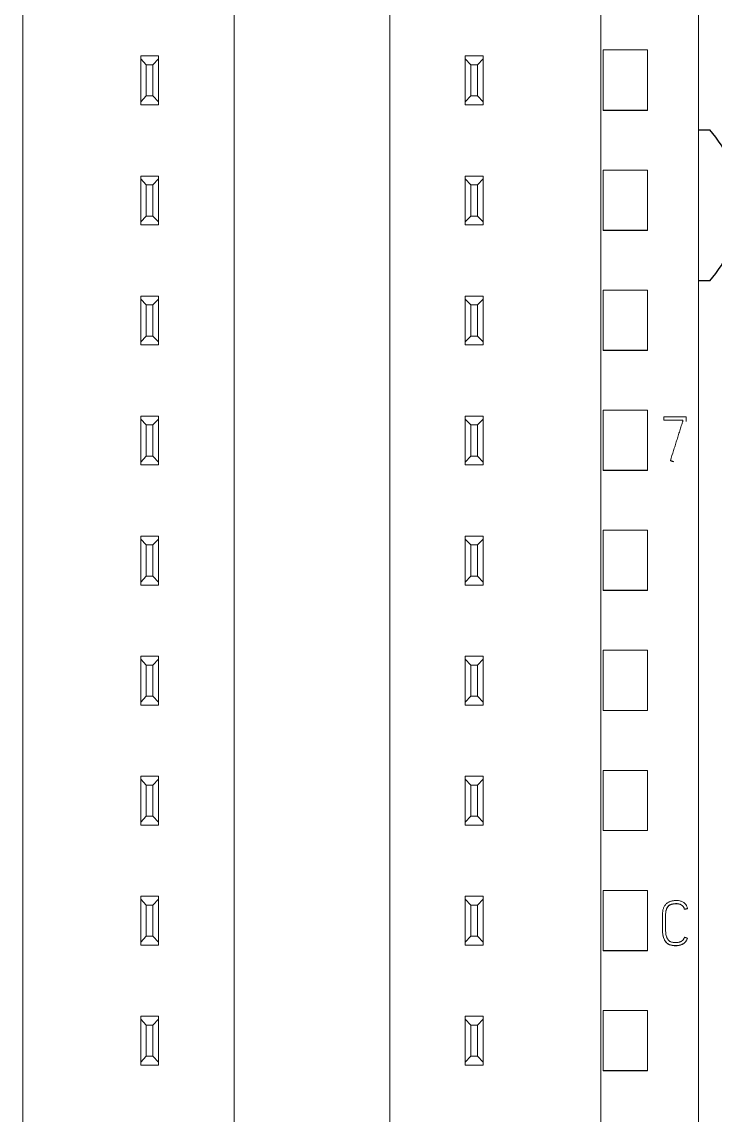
# Model space of a CAD drawing. Header units: millimetres. Extents: x 41350 to 54029, y 25852 to 34717.
# Drawn here: x 47125.57 to 47156.76, y 33455.45 to 33504.63 of the extents above; entities that cross this region are included whole.
import ezdxf

# ---------------------------------------------------------------- set-up
doc = ezdxf.new("R2010")
doc.units = ezdxf.units.MM
doc.set_wipeout_variables(frame=1)
doc.layers.add('! NO PLOT !', color=7, linetype='Continuous', true_color=0xff75dd, plot=False)
doc.layers.add('004-PI-DIN Šina', color=3, linetype='Continuous')
doc.layers.add('SI-ORMAR-Oprema', color=30, linetype='Continuous', lineweight=5)

# ---------------------------------------------------------------- blocks, each defined once
blk = doc.blocks.new('*U554')
at = {"layer": '004-PI-DIN Šina'}
for p, q in [((33.222, 3.1), (40.825, 3.1)), ((31.932, 0), (-146.3, 0)), ((31.923, -0.3), (-146.298, -0.3)), ((31.932, -0.6), (-146.3, -0.6)), ((40.825, -3.7), (33.222, -3.7))]:
    blk.add_line(p, q, dxfattribs=at)
for start, end in [(138.1897, 176.6277), (3.3723, 41.8103), (183.3723, 221.8103), (318.1897, 356.6277)]:
    blk.add_arc((37.023, -0.3), 5.1, start, end, dxfattribs=at)
for major_axis, start_param, end_param in [((-5.099, 0.12), 6.247901, 6.306758), ((5.098, 0.125), 3.117, 3.175857)]:
    blk.add_ellipse((37.023, -0.3), major_axis=major_axis, ratio=1, start_param=start_param, end_param=end_param, dxfattribs=at)
blk = doc.blocks.new('6ES7531-7KF00-0AB0')
blk.add_wipeout([(-17.038, 69.029), (17.762, 69.029), (17.762, -77.96), (-17.038, -77.971)]).dxf.layer = 'SI-ORMAR-Oprema'
at = {"layer": 'SI-ORMAR-Oprema', "linetype": 'Continuous'}
for p, q in [((17.762, 56.709), (17.762, -56.709)), ((-12.638, 54.429), (-12.638, -54.387)), ((13.362, -54.387), (13.362, 54.429)), ((-3.138, -51.671), (-3.138, 49.229)), ((3.862, 49.229), (3.862, -51.671)), ((13.462, 1.797), (13.462, 4.499)), ((13.462, 4.499), (15.462, 4.499)), ((15.462, 1.797), (15.462, 4.499)), ((-7.338, 4.229), (-6.538, 4.229)), ((-7.338, 4.095), (-7.338, 4.229)), ((-7.088, 3.829), (-7.338, 4.095)), ((-7.338, 2.162), (-7.338, 4.095)), ((-6.538, 4.095), (-6.788, 3.829)), ((-6.538, 4.229), (-6.538, 4.095)), ((-6.538, 4.095), (-6.538, 2.162)), ((7.262, 4.229), (8.062, 4.229)), ((7.262, 4.095), (7.262, 4.229)), ((7.262, 2.162), (7.262, 4.095)), ((7.512, 3.829), (7.262, 4.095)), ((8.062, 4.095), (7.812, 3.829)), ((8.062, 4.229), (8.062, 4.095)), ((8.062, 4.095), (8.062, 2.162)), ((-6.788, 3.829), (-7.088, 3.829)), ((-7.088, 3.829), (-7.088, 2.429)), ((-6.788, 2.429), (-6.788, 3.829)), ((7.812, 3.829), (7.512, 3.829)), ((7.512, 3.829), (7.512, 2.429)), ((7.812, 2.429), (7.812, 3.829)), ((-7.338, 2.162), (-7.088, 2.429)), ((-7.338, 2.029), (-7.338, 2.162)), ((-6.538, 2.029), (-7.338, 2.029)), ((-7.088, 2.429), (-6.788, 2.429)), ((-6.788, 2.429), (-6.538, 2.162)), ((-6.538, 2.162), (-6.538, 2.029)), ((7.262, 2.162), (7.512, 2.429)), ((7.262, 2.029), (7.262, 2.162)), ((8.062, 2.029), (7.262, 2.029)), ((7.512, 2.429), (7.812, 2.429)), ((7.812, 2.429), (8.062, 2.162)), ((8.062, 2.162), (8.062, 2.029)), ((13.462, 1.778), (13.462, 1.797)), ((13.462, 1.797), (15.462, 1.797)), ((13.462, 1.778), (15.462, 1.778)), ((15.462, 1.778), (15.462, 1.797)), ((13.462, -3.604), (13.462, -0.902)), ((13.462, -0.902), (15.462, -0.902)), ((15.462, -3.604), (15.462, -0.902)), ((-7.338, -1.171), (-6.538, -1.171)), ((-7.338, -1.305), (-7.338, -1.171)), ((-7.088, -1.571), (-7.338, -1.305)), ((-7.338, -3.238), (-7.338, -1.305)), ((-6.538, -1.305), (-6.788, -1.571)), ((-6.538, -1.171), (-6.538, -1.305)), ((-6.538, -1.305), (-6.538, -3.238)), ((7.262, -1.171), (8.062, -1.171)), ((7.262, -1.305), (7.262, -1.171)), ((7.512, -1.571), (7.262, -1.305)), ((7.262, -3.238), (7.262, -1.305)), ((8.062, -1.305), (7.812, -1.571)), ((8.062, -1.171), (8.062, -1.305)), ((8.062, -1.305), (8.062, -3.238)), ((-6.788, -1.571), (-7.088, -1.571)), ((-7.088, -1.571), (-7.088, -2.971)), ((-6.788, -2.971), (-6.788, -1.571)), ((7.812, -1.571), (7.512, -1.571)), ((7.512, -1.571), (7.512, -2.971)), ((7.812, -2.971), (7.812, -1.571)), ((-7.338, -3.238), (-7.088, -2.971)), ((-7.338, -3.371), (-7.338, -3.238)), ((-6.538, -3.371), (-7.338, -3.371)), ((-7.088, -2.971), (-6.788, -2.971)), ((-6.788, -2.971), (-6.538, -3.238)), ((-6.538, -3.238), (-6.538, -3.371)), ((7.262, -3.238), (7.512, -2.971)), ((7.262, -3.371), (7.262, -3.238)), ((8.062, -3.371), (7.262, -3.371)), ((7.512, -2.971), (7.812, -2.971)), ((7.812, -2.971), (8.062, -3.238)), ((8.062, -3.238), (8.062, -3.371)), ((13.462, -3.622), (13.462, -3.604)), ((13.462, -3.604), (15.462, -3.604)), ((13.462, -3.622), (15.462, -3.622)), ((15.462, -3.622), (15.462, -3.604)), ((13.462, -9.006), (13.462, -6.304)), ((13.462, -6.304), (15.462, -6.304)), ((15.462, -9.006), (15.462, -6.304)), ((-7.338, -6.571), (-6.538, -6.571)), ((-7.338, -6.705), (-7.338, -6.571)), ((-7.338, -8.638), (-7.338, -6.705)), ((-7.088, -6.971), (-7.338, -6.705)), ((-6.538, -6.705), (-6.788, -6.971)), ((-6.538, -6.571), (-6.538, -6.705)), ((-6.538, -6.705), (-6.538, -8.638)), ((7.262, -6.571), (8.062, -6.571)), ((7.262, -6.705), (7.262, -6.571)), ((7.262, -8.638), (7.262, -6.705)), ((7.512, -6.971), (7.262, -6.705)), ((8.062, -6.705), (7.812, -6.971)), ((8.062, -6.571), (8.062, -6.705)), ((8.062, -6.705), (8.062, -8.638)), ((-7.088, -6.971), (-7.088, -8.371)), ((-6.788, -6.971), (-7.088, -6.971)), ((-6.788, -8.371), (-6.788, -6.971)), ((7.512, -6.971), (7.512, -8.371)), ((7.812, -6.971), (7.512, -6.971)), ((7.812, -8.371), (7.812, -6.971)), ((-7.338, -8.638), (-7.088, -8.371)), ((-7.338, -8.771), (-7.338, -8.638)), ((-6.538, -8.771), (-7.338, -8.771)), ((-7.088, -8.371), (-6.788, -8.371)), ((-6.788, -8.371), (-6.538, -8.638)), ((-6.538, -8.638), (-6.538, -8.771)), ((7.262, -8.638), (7.512, -8.371)), ((7.262, -8.771), (7.262, -8.638)), ((8.062, -8.771), (7.262, -8.771)), ((7.512, -8.371), (7.812, -8.371)), ((7.812, -8.371), (8.062, -8.638)), ((8.062, -8.638), (8.062, -8.771)), ((13.462, -9.022), (13.462, -9.006)), ((13.462, -9.006), (15.462, -9.006)), ((13.462, -9.022), (15.462, -9.022)), ((15.462, -9.022), (15.462, -9.006)), ((13.462, -14.407), (13.462, -11.706)), ((13.462, -11.706), (15.462, -11.706)), ((15.462, -14.407), (15.462, -11.706)), ((-7.338, -11.971), (-6.538, -11.971)), ((-7.338, -12.105), (-7.338, -11.971)), ((-7.338, -14.038), (-7.338, -12.105)), ((-7.088, -12.371), (-7.338, -12.105)), ((-6.538, -12.105), (-6.788, -12.371)), ((-6.538, -11.971), (-6.538, -12.105)), ((-6.538, -12.105), (-6.538, -14.038)), ((7.262, -11.971), (8.062, -11.971)), ((7.262, -12.105), (7.262, -11.971)), ((7.512, -12.371), (7.262, -12.105)), ((7.262, -14.038), (7.262, -12.105)), ((8.062, -12.105), (7.812, -12.371)), ((8.062, -11.971), (8.062, -12.105)), ((8.062, -12.105), (8.062, -14.038)), ((16.197, -12.15), (16.197, -12.008)), ((16.197, -12.008), (17.196, -12.008)), ((16.197, -12.15), (16.197, -12.156)), ((17.057, -12.15), (16.197, -12.15)), ((16.197, -12.156), (17.057, -12.156)), ((17.057, -12.188), (17.057, -12.15)), ((17.196, -12.008), (17.196, -12.211)), ((17.196, -12.211), (17.196, -12.217)), ((-7.088, -12.371), (-7.088, -13.771)), ((-6.788, -12.371), (-7.088, -12.371)), ((-6.788, -13.771), (-6.788, -12.371)), ((7.812, -12.371), (7.512, -12.371)), ((7.512, -12.371), (7.512, -13.771)), ((7.812, -13.771), (7.812, -12.371)), ((-7.338, -14.038), (-7.088, -13.771)), ((-7.088, -13.771), (-6.788, -13.771)), ((-6.788, -13.771), (-6.538, -14.038)), ((7.262, -14.038), (7.512, -13.771)), ((7.512, -13.771), (7.812, -13.771)), ((7.812, -13.771), (8.062, -14.038)), ((-7.338, -14.171), (-7.338, -14.038)), ((-6.538, -14.171), (-7.338, -14.171)), ((-6.538, -14.038), (-6.538, -14.171)), ((7.262, -14.171), (7.262, -14.038)), ((8.062, -14.171), (7.262, -14.171)), ((8.062, -14.038), (8.062, -14.171)), ((16.494, -13.973), (16.494, -13.979)), ((16.627, -14.017), (16.627, -14.023)), ((13.462, -14.422), (13.462, -14.407)), ((13.462, -14.407), (15.462, -14.407)), ((13.462, -14.422), (15.462, -14.422)), ((15.462, -14.422), (15.462, -14.407)), ((13.462, -19.809), (13.462, -17.107)), ((13.462, -17.107), (15.462, -17.107)), ((15.462, -19.809), (15.462, -17.107)), ((-7.338, -17.371), (-6.538, -17.371)), ((-7.338, -17.505), (-7.338, -17.371)), ((-7.338, -19.438), (-7.338, -17.505)), ((-7.088, -17.771), (-7.338, -17.505)), ((-6.538, -17.505), (-6.788, -17.771)), ((-6.538, -17.371), (-6.538, -17.505)), ((-6.538, -17.505), (-6.538, -19.438)), ((7.262, -17.371), (8.062, -17.371)), ((7.262, -17.505), (7.262, -17.371)), ((7.512, -17.771), (7.262, -17.505)), ((7.262, -19.438), (7.262, -17.505)), ((8.062, -17.505), (7.812, -17.771)), ((8.062, -17.371), (8.062, -17.505)), ((8.062, -17.505), (8.062, -19.438)), ((-7.088, -17.771), (-7.088, -19.171)), ((-6.788, -17.771), (-7.088, -17.771)), ((-6.788, -19.171), (-6.788, -17.771)), ((7.812, -17.771), (7.512, -17.771)), ((7.512, -17.771), (7.512, -19.171)), ((7.812, -19.171), (7.812, -17.771)), ((-7.338, -19.438), (-7.088, -19.171)), ((-7.088, -19.171), (-6.788, -19.171)), ((-6.788, -19.171), (-6.538, -19.438)), ((7.262, -19.438), (7.512, -19.171)), ((7.512, -19.171), (7.812, -19.171)), ((7.812, -19.171), (8.062, -19.438)), ((-7.338, -19.571), (-7.338, -19.438)), ((-6.538, -19.571), (-7.338, -19.571)), ((-6.538, -19.438), (-6.538, -19.571)), ((7.262, -19.571), (7.262, -19.438)), ((8.062, -19.571), (7.262, -19.571)), ((8.062, -19.438), (8.062, -19.571)), ((13.462, -19.822), (13.462, -19.809)), ((13.462, -19.809), (15.462, -19.809)), ((13.462, -19.822), (15.462, -19.822)), ((15.462, -19.822), (15.462, -19.809)), ((13.462, -25.21), (13.462, -22.509)), ((13.462, -22.509), (15.462, -22.509)), ((15.462, -25.21), (15.462, -22.509)), ((-7.338, -22.771), (-6.538, -22.771)), ((-7.338, -22.905), (-7.338, -22.771)), ((-7.338, -24.838), (-7.338, -22.905)), ((-7.088, -23.171), (-7.338, -22.905)), ((-6.538, -22.905), (-6.788, -23.171)), ((-6.538, -22.771), (-6.538, -22.905)), ((-6.538, -22.905), (-6.538, -24.838)), ((7.262, -22.771), (8.062, -22.771)), ((7.262, -22.905), (7.262, -22.771)), ((7.262, -24.838), (7.262, -22.905)), ((7.512, -23.171), (7.262, -22.905)), ((8.062, -22.905), (7.812, -23.171)), ((8.062, -22.771), (8.062, -22.905)), ((8.062, -22.905), (8.062, -24.838)), ((-7.088, -23.171), (-7.088, -24.571)), ((-6.788, -23.171), (-7.088, -23.171)), ((-6.788, -24.571), (-6.788, -23.171)), ((7.512, -23.171), (7.512, -24.571)), ((7.812, -23.171), (7.512, -23.171)), ((7.812, -24.571), (7.812, -23.171)), ((-7.338, -24.838), (-7.088, -24.571)), ((-7.088, -24.571), (-6.788, -24.571)), ((-6.788, -24.571), (-6.538, -24.838)), ((7.262, -24.838), (7.512, -24.571)), ((7.512, -24.571), (7.812, -24.571)), ((7.812, -24.571), (8.062, -24.838)), ((-7.338, -24.971), (-7.338, -24.838)), ((-6.538, -24.971), (-7.338, -24.971)), ((-6.538, -24.838), (-6.538, -24.971)), ((7.262, -24.971), (7.262, -24.838)), ((8.062, -24.971), (7.262, -24.971)), ((8.062, -24.838), (8.062, -24.971)), ((13.462, -25.222), (13.462, -25.21)), ((13.462, -25.21), (15.462, -25.21)), ((13.462, -25.222), (15.462, -25.222)), ((15.462, -25.222), (15.462, -25.21)), ((13.462, -30.612), (13.462, -27.911)), ((13.462, -27.911), (15.462, -27.911)), ((15.462, -30.612), (15.462, -27.911)), ((-7.338, -28.171), (-6.538, -28.171)), ((-7.338, -28.305), (-7.338, -28.171)), ((-7.338, -30.238), (-7.338, -28.305)), ((-7.088, -28.571), (-7.338, -28.305)), ((-6.538, -28.305), (-6.788, -28.571)), ((-6.538, -28.171), (-6.538, -28.305)), ((-6.538, -28.305), (-6.538, -30.238)), ((7.262, -28.171), (8.062, -28.171)), ((7.262, -28.305), (7.262, -28.171)), ((7.512, -28.571), (7.262, -28.305)), ((7.262, -30.238), (7.262, -28.305)), ((8.062, -28.305), (7.812, -28.571)), ((8.062, -28.171), (8.062, -28.305)), ((8.062, -28.305), (8.062, -30.238)), ((-7.088, -28.571), (-7.088, -29.971)), ((-6.788, -28.571), (-7.088, -28.571)), ((-6.788, -29.971), (-6.788, -28.571)), ((7.812, -28.571), (7.512, -28.571)), ((7.512, -28.571), (7.512, -29.971)), ((7.812, -29.971), (7.812, -28.571)), ((-7.338, -30.238), (-7.088, -29.971)), ((-7.088, -29.971), (-6.788, -29.971)), ((-6.788, -29.971), (-6.538, -30.238)), ((7.262, -30.238), (7.512, -29.971)), ((7.512, -29.971), (7.812, -29.971)), ((7.812, -29.971), (8.062, -30.238)), ((-7.338, -30.371), (-7.338, -30.238)), ((-6.538, -30.371), (-7.338, -30.371)), ((-6.538, -30.238), (-6.538, -30.371)), ((7.262, -30.371), (7.262, -30.238)), ((8.062, -30.371), (7.262, -30.371)), ((8.062, -30.238), (8.062, -30.371)), ((13.462, -30.612), (15.462, -30.612)), ((13.462, -30.622), (13.462, -30.612)), ((13.462, -30.622), (15.462, -30.622)), ((15.462, -30.622), (15.462, -30.612)), ((13.462, -36.014), (13.462, -33.312)), ((13.462, -33.312), (15.462, -33.312)), ((15.462, -36.014), (15.462, -33.312)), ((-7.338, -33.571), (-6.538, -33.571)), ((-7.338, -33.705), (-7.338, -33.571)), ((-7.088, -33.971), (-7.338, -33.705)), ((-7.338, -35.638), (-7.338, -33.705)), ((-6.538, -33.705), (-6.788, -33.971)), ((-6.538, -33.571), (-6.538, -33.705)), ((-6.538, -33.705), (-6.538, -35.638)), ((7.262, -33.571), (8.062, -33.571)), ((7.262, -33.705), (7.262, -33.571)), ((7.512, -33.971), (7.262, -33.705)), ((7.262, -35.638), (7.262, -33.705)), ((8.062, -33.705), (7.812, -33.971)), ((8.062, -33.571), (8.062, -33.705)), ((8.062, -33.705), (8.062, -35.638)), ((-6.788, -33.971), (-7.088, -33.971)), ((-7.088, -33.971), (-7.088, -35.371)), ((-6.788, -35.371), (-6.788, -33.971)), ((7.812, -33.971), (7.512, -33.971)), ((7.512, -33.971), (7.512, -35.371)), ((7.812, -35.371), (7.812, -33.971)), ((17.125, -34.158), (17.125, -34.164)), ((17.261, -34.125), (17.261, -34.131)), ((16.132, -34.542), (16.132, -34.548)), ((16.132, -34.75), (16.132, -34.744)), ((-7.338, -35.638), (-7.088, -35.371)), ((-7.088, -35.371), (-6.788, -35.371)), ((-6.788, -35.371), (-6.538, -35.638)), ((7.262, -35.638), (7.512, -35.371)), ((7.512, -35.371), (7.812, -35.371)), ((7.812, -35.371), (8.062, -35.638)), ((16.132, -34.953), (16.132, -34.959)), ((-7.338, -35.771), (-7.338, -35.638)), ((-6.538, -35.771), (-7.338, -35.771)), ((-6.538, -35.638), (-6.538, -35.771)), ((7.262, -35.771), (7.262, -35.638)), ((8.062, -35.771), (7.262, -35.771)), ((8.062, -35.638), (8.062, -35.771)), ((17.258, -35.462), (17.258, -35.468)), ((13.462, -36.022), (13.462, -36.014)), ((13.462, -36.014), (15.462, -36.014)), ((13.462, -36.022), (15.462, -36.022)), ((15.462, -36.022), (15.462, -36.014)), ((13.462, -41.415), (13.462, -38.714)), ((13.462, -38.714), (15.462, -38.714)), ((15.462, -41.415), (15.462, -38.714)), ((-7.338, -38.971), (-6.538, -38.971)), ((-7.338, -39.105), (-7.338, -38.971)), ((-7.338, -41.038), (-7.338, -39.105)), ((-7.088, -39.371), (-7.338, -39.105)), ((-6.538, -39.105), (-6.788, -39.371)), ((-6.538, -38.971), (-6.538, -39.105)), ((-6.538, -39.105), (-6.538, -41.038)), ((7.262, -38.971), (8.062, -38.971)), ((7.262, -39.105), (7.262, -38.971)), ((7.512, -39.371), (7.262, -39.105)), ((7.262, -41.038), (7.262, -39.105)), ((8.062, -39.105), (7.812, -39.371)), ((8.062, -38.971), (8.062, -39.105)), ((8.062, -39.105), (8.062, -41.038)), ((-7.088, -39.371), (-7.088, -40.771)), ((-6.788, -39.371), (-7.088, -39.371)), ((-6.788, -40.771), (-6.788, -39.371)), ((7.812, -39.371), (7.512, -39.371)), ((7.512, -39.371), (7.512, -40.771)), ((7.812, -40.771), (7.812, -39.371)), ((-7.338, -41.038), (-7.088, -40.771)), ((-7.088, -40.771), (-6.788, -40.771)), ((-6.788, -40.771), (-6.538, -41.038)), ((7.262, -41.038), (7.512, -40.771)), ((7.512, -40.771), (7.812, -40.771)), ((7.812, -40.771), (8.062, -41.038)), ((-7.338, -41.171), (-7.338, -41.038)), ((-6.538, -41.171), (-7.338, -41.171)), ((-6.538, -41.038), (-6.538, -41.171)), ((7.262, -41.171), (7.262, -41.038)), ((8.062, -41.171), (7.262, -41.171)), ((8.062, -41.038), (8.062, -41.171)), ((13.462, -41.422), (13.462, -41.415)), ((13.462, -41.415), (15.462, -41.415)), ((13.462, -41.422), (15.462, -41.422)), ((15.462, -41.422), (15.462, -41.415))]:
    blk.add_line(p, q, dxfattribs=at)
for points, knots in [([(16.494, -13.973), (16.541, -13.824), (16.588, -13.675), (16.658, -13.452), (16.681, -13.378), (16.727, -13.229), (16.751, -13.154), (16.786, -13.043), (16.798, -13.006), (16.821, -12.931), (16.833, -12.894), (16.868, -12.783), (16.891, -12.708), (16.938, -12.56), (16.961, -12.485), (16.997, -12.374), (17.008, -12.337), (17.026, -12.281), (17.032, -12.262), (17.041, -12.235), (17.044, -12.225), (17.05, -12.207), (17.054, -12.198), (17.057, -12.188)], [0, 0, 0, 0, 0.25, 0.25, 0.375, 0.375, 0.5, 0.5, 0.5625, 0.5625, 0.625, 0.625, 0.75, 0.75, 0.875, 0.875, 0.9375, 0.9375, 0.96875, 0.96875, 0.984375, 0.984375, 1, 1, 1, 1]), ([(17.261, -34.125), (17.252, -34.083), (17.239, -34.042), (17.216, -33.994), (17.211, -33.985), (17.199, -33.966), (17.193, -33.957), (17.174, -33.931), (17.16, -33.915), (17.137, -33.893), (17.128, -33.886), (17.112, -33.873), (17.103, -33.866), (17.076, -33.848), (17.058, -33.837), (17.019, -33.818), (17, -33.809), (16.959, -33.794), (16.939, -33.788), (16.876, -33.772), (16.834, -33.766), (16.769, -33.764), (16.748, -33.764), (16.705, -33.765), (16.662, -33.769), (16.62, -33.775), (16.578, -33.783), (16.558, -33.787), (16.526, -33.795), (16.516, -33.797), (16.495, -33.804), (16.485, -33.807), (16.455, -33.818), (16.435, -33.826), (16.397, -33.846), (16.379, -33.857), (16.353, -33.876), (16.344, -33.883), (16.328, -33.897), (16.32, -33.904), (16.297, -33.927), (16.283, -33.942), (16.263, -33.968), (16.256, -33.976), (16.244, -33.994), (16.238, -34.003), (16.221, -34.03), (16.211, -34.049), (16.193, -34.088), (16.185, -34.108), (16.171, -34.149), (16.165, -34.17), (16.155, -34.211), (16.151, -34.232), (16.142, -34.296), (16.138, -34.338), (16.133, -34.423), (16.132, -34.465), (16.131, -34.551), (16.132, -34.593), (16.132, -34.679), (16.132, -34.764), (16.132, -34.849), (16.132, -34.935), (16.132, -34.977), (16.133, -35.105), (16.137, -35.191), (16.152, -35.297), (16.156, -35.318), (16.164, -35.36), (16.174, -35.402), (16.187, -35.443), (16.202, -35.483), (16.211, -35.503), (16.23, -35.542), (16.24, -35.56), (16.263, -35.597), (16.275, -35.614), (16.303, -35.647), (16.318, -35.663), (16.35, -35.692), (16.367, -35.704), (16.404, -35.727), (16.423, -35.736), (16.463, -35.753), (16.483, -35.76), (16.525, -35.771), (16.546, -35.776), (16.588, -35.784), (16.609, -35.787), (16.673, -35.794), (16.716, -35.796), (16.78, -35.794), (16.801, -35.792), (16.843, -35.787), (16.865, -35.784), (16.928, -35.771), (16.97, -35.759), (17.019, -35.738), (17.029, -35.733), (17.048, -35.723), (17.057, -35.718), (17.085, -35.701), (17.102, -35.688), (17.135, -35.661), (17.15, -35.646), (17.172, -35.622), (17.179, -35.614), (17.192, -35.597), (17.211, -35.57), (17.226, -35.542), (17.244, -35.503), (17.252, -35.483), (17.258, -35.462)], [0, 0, 0, 0, 0.03125, 0.03125, 0.039063, 0.039063, 0.046875, 0.046875, 0.0625, 0.0625, 0.070313, 0.070313, 0.078125, 0.078125, 0.09375, 0.09375, 0.109375, 0.109375, 0.125, 0.125, 0.15625, 0.15625, 0.171875, 0.171875, 0.1875, 0.203125, 0.203125, 0.21875, 0.21875, 0.226562, 0.226562, 0.234375, 0.234375, 0.25, 0.25, 0.265625, 0.265625, 0.273437, 0.273437, 0.28125, 0.28125, 0.296875, 0.296875, 0.304687, 0.304687, 0.3125, 0.3125, 0.328125, 0.328125, 0.34375, 0.34375, 0.359375, 0.359375, 0.375, 0.375, 0.40625, 0.40625, 0.4375, 0.4375, 0.46875, 0.46875, 0.5, 0.53125, 0.53125, 0.5625, 0.5625, 0.625, 0.625, 0.640625, 0.640625, 0.65625, 0.671875, 0.671875, 0.6875, 0.6875, 0.703125, 0.703125, 0.71875, 0.71875, 0.734375, 0.734375, 0.75, 0.75, 0.765625, 0.765625, 0.78125, 0.78125, 0.796875, 0.796875, 0.8125, 0.8125, 0.84375, 0.84375, 0.859375, 0.859375, 0.875, 0.875, 0.90625, 0.90625, 0.914062, 0.914062, 0.921875, 0.921875, 0.9375, 0.9375, 0.953125, 0.953125, 0.960937, 0.960937, 0.96875, 0.984375, 0.984375, 1, 1, 1, 1]), ([(17.128, -35.415), (17.117, -35.448), (17.102, -35.479), (17.078, -35.515), (17.073, -35.522), (17.063, -35.535), (17.057, -35.542), (17.039, -35.56), (17.026, -35.571), (17.005, -35.587), (16.998, -35.592), (16.984, -35.601), (16.976, -35.605), (16.953, -35.617), (16.938, -35.623), (16.913, -35.632), (16.905, -35.635), (16.889, -35.64), (16.88, -35.642), (16.855, -35.647), (16.838, -35.65), (16.787, -35.655), (16.753, -35.655), (16.702, -35.653), (16.684, -35.652), (16.65, -35.65), (16.633, -35.65), (16.599, -35.647), (16.582, -35.644), (16.549, -35.638), (16.532, -35.634), (16.508, -35.624), (16.499, -35.62), (16.484, -35.612), (16.476, -35.608), (16.455, -35.594), (16.441, -35.583), (16.422, -35.565), (16.416, -35.558), (16.405, -35.546), (16.399, -35.539), (16.383, -35.518), (16.373, -35.504), (16.355, -35.475), (16.347, -35.459), (16.332, -35.427), (16.313, -35.379), (16.3, -35.329), (16.291, -35.278), (16.288, -35.26), (16.284, -35.226), (16.282, -35.209), (16.275, -35.122), (16.273, -35.053), (16.273, -34.949), (16.273, -34.915), (16.274, -34.846), (16.274, -34.776), (16.274, -34.707), (16.273, -34.638), (16.273, -34.604), (16.272, -34.534), (16.272, -34.5), (16.273, -34.431), (16.275, -34.396), (16.28, -34.327), (16.284, -34.293), (16.293, -34.241), (16.297, -34.224), (16.305, -34.191), (16.31, -34.174), (16.327, -34.126), (16.341, -34.095), (16.365, -34.058), (16.37, -34.051), (16.381, -34.037), (16.387, -34.031), (16.404, -34.011), (16.416, -33.999), (16.437, -33.983), (16.444, -33.978), (16.458, -33.968), (16.466, -33.964), (16.489, -33.952), (16.505, -33.945), (16.529, -33.937), (16.538, -33.934), (16.555, -33.93), (16.563, -33.928), (16.588, -33.923), (16.605, -33.92), (16.639, -33.915), (16.656, -33.913), (16.691, -33.909), (16.725, -33.907), (16.759, -33.906), (16.794, -33.907), (16.811, -33.908), (16.863, -33.915), (16.896, -33.923), (16.945, -33.942), (16.961, -33.949), (16.991, -33.965), (17.006, -33.974), (17.027, -33.989), (17.033, -33.995), (17.047, -34.006), (17.053, -34.012), (17.071, -34.031), (17.081, -34.045), (17.094, -34.068), (17.098, -34.076), (17.106, -34.091), (17.109, -34.1), (17.117, -34.124), (17.122, -34.141), (17.125, -34.158)], [0, 0, 0, 0, 0.03125, 0.03125, 0.039062, 0.039062, 0.046875, 0.046875, 0.0625, 0.0625, 0.070312, 0.070312, 0.078125, 0.078125, 0.09375, 0.09375, 0.101562, 0.101562, 0.109375, 0.109375, 0.125, 0.125, 0.15625, 0.15625, 0.171875, 0.171875, 0.1875, 0.1875, 0.203125, 0.203125, 0.21875, 0.21875, 0.226562, 0.226562, 0.234375, 0.234375, 0.25, 0.25, 0.257812, 0.257812, 0.265625, 0.265625, 0.28125, 0.28125, 0.296875, 0.296875, 0.3125, 0.34375, 0.34375, 0.359375, 0.359375, 0.375, 0.375, 0.4375, 0.4375, 0.46875, 0.46875, 0.5, 0.53125, 0.53125, 0.5625, 0.5625, 0.59375, 0.59375, 0.625, 0.625, 0.65625, 0.65625, 0.671875, 0.671875, 0.6875, 0.6875, 0.71875, 0.71875, 0.726562, 0.726562, 0.734375, 0.734375, 0.75, 0.75, 0.757812, 0.757812, 0.765625, 0.765625, 0.78125, 0.78125, 0.789062, 0.789062, 0.796875, 0.796875, 0.8125, 0.8125, 0.828125, 0.828125, 0.84375, 0.859375, 0.859375, 0.875, 0.875, 0.90625, 0.90625, 0.921875, 0.921875, 0.9375, 0.9375, 0.945312, 0.945312, 0.953125, 0.953125, 0.96875, 0.96875, 0.976562, 0.976562, 0.984375, 0.984375, 1, 1, 1, 1]), ([(17.125, -34.164), (17.122, -34.147), (17.117, -34.13), (17.109, -34.106), (17.106, -34.098), (17.098, -34.082), (17.094, -34.074), (17.081, -34.051), (17.071, -34.037), (17.053, -34.018), (17.047, -34.012), (17.033, -34.001), (17.027, -33.995), (17.006, -33.98), (16.991, -33.971), (16.96, -33.955), (16.944, -33.947), (16.895, -33.929), (16.862, -33.921), (16.81, -33.914), (16.793, -33.913), (16.758, -33.912), (16.723, -33.913), (16.688, -33.916), (16.654, -33.919), (16.637, -33.921), (16.602, -33.926), (16.585, -33.929), (16.551, -33.937), (16.534, -33.941), (16.502, -33.953), (16.486, -33.959), (16.463, -33.972), (16.455, -33.976), (16.441, -33.986), (16.434, -33.991), (16.414, -34.008), (16.402, -34.02), (16.384, -34.039), (16.379, -34.046), (16.368, -34.06), (16.364, -34.067), (16.349, -34.089), (16.341, -34.104), (16.33, -34.127), (16.327, -34.135), (16.32, -34.151), (16.317, -34.16), (16.303, -34.201), (16.295, -34.234), (16.284, -34.302), (16.28, -34.336), (16.276, -34.385), (16.275, -34.399), (16.275, -34.413)], [0, 0, 0, 0, 0.040261, 0.040261, 0.060391, 0.060391, 0.080522, 0.080522, 0.120783, 0.120783, 0.140913, 0.140913, 0.161044, 0.161044, 0.201304, 0.201304, 0.241565, 0.241565, 0.322087, 0.322087, 0.362348, 0.362348, 0.402609, 0.44287, 0.44287, 0.483131, 0.483131, 0.523392, 0.523392, 0.563652, 0.563652, 0.603913, 0.603913, 0.624044, 0.624044, 0.644174, 0.644174, 0.684435, 0.684435, 0.704566, 0.704566, 0.724696, 0.724696, 0.764957, 0.764957, 0.785087, 0.785087, 0.805218, 0.805218, 0.88574, 0.88574, 0.966261, 0.966261, 1, 1, 1, 1]), ([(16.132, -34.75), (16.132, -34.715), (16.132, -34.68), (16.132, -34.613), (16.132, -34.581), (16.132, -34.549)], [0, 0, 0, 0, 0.523931, 0.523931, 1, 1, 1, 1]), ([(17.258, -35.468), (17.246, -35.51), (17.228, -35.548), (17.199, -35.593), (17.193, -35.601), (17.18, -35.618), (17.173, -35.627), (17.152, -35.651), (17.136, -35.666), (17.104, -35.693), (17.087, -35.706), (17.059, -35.723), (17.05, -35.728), (17.031, -35.738), (17.021, -35.743), (16.992, -35.756), (16.972, -35.763), (16.931, -35.776), (16.91, -35.781), (16.868, -35.79), (16.847, -35.793), (16.805, -35.798), (16.762, -35.801), (16.72, -35.801), (16.677, -35.8), (16.655, -35.798), (16.592, -35.791), (16.55, -35.784), (16.488, -35.767), (16.468, -35.761), (16.438, -35.749), (16.429, -35.744), (16.409, -35.735), (16.399, -35.73), (16.372, -35.713), (16.354, -35.701), (16.33, -35.68), (16.322, -35.673), (16.307, -35.657), (16.299, -35.649), (16.278, -35.625), (16.266, -35.607), (16.243, -35.571), (16.232, -35.552), (16.213, -35.514), (16.204, -35.494), (16.189, -35.454), (16.182, -35.433), (16.165, -35.372), (16.156, -35.33), (16.147, -35.266), (16.144, -35.245), (16.14, -35.202), (16.135, -35.138), (16.133, -35.073), (16.132, -35.007), (16.132, -34.983), (16.132, -34.959)], [0, 0, 0, 0, 0.068688, 0.068688, 0.08586, 0.08586, 0.103033, 0.103033, 0.137377, 0.137377, 0.171721, 0.171721, 0.188893, 0.188893, 0.206065, 0.206065, 0.240409, 0.240409, 0.274754, 0.274754, 0.309098, 0.309098, 0.343442, 0.377786, 0.377786, 0.41213, 0.41213, 0.480819, 0.480819, 0.515163, 0.515163, 0.532335, 0.532335, 0.549507, 0.549507, 0.583851, 0.583851, 0.601023, 0.601023, 0.618196, 0.618196, 0.65254, 0.65254, 0.686884, 0.686884, 0.721228, 0.721228, 0.755572, 0.755572, 0.824261, 0.824261, 0.858605, 0.858605, 0.892949, 0.961638, 0.961638, 1, 1, 1, 1])]:
    blk.add_open_spline(points, degree=3, knots=knots, dxfattribs=at)
for points, weights in [([(16.627, -14.017), (16.561, -13.995), (16.494, -13.973)], [0.499999642085, 0.500000357915, 0.499999642085]), ([(16.494, -13.979), (16.561, -14.001), (16.627, -14.023)], [0.500000441355, 0.499999558645, 0.500000441355]), ([(17.125, -34.158), (17.193, -34.142), (17.261, -34.125)], [0.499997427626, 0.500002572374, 0.499997427626]), ([(17.261, -34.131), (17.193, -34.148), (17.125, -34.164)], [0.499999652994, 0.500000347006, 0.499999652994]), ([(17.258, -35.462), (17.193, -35.439), (17.128, -35.415)], [0.500000119721, 0.499999880279, 0.500000119721])]:
    blk.add_rational_spline(points, weights, degree=2, dxfattribs=at)

msp = doc.modelspace()

# ---------------------------------------------------------------- block references
at = {"layer": '! NO PLOT !'}
msp.add_blockref('*U554', (47115.697, 33496.678), dxfattribs=at)

# ---------------------------------------------------------------- next in the draw order: block references
msp.add_blockref('6ES7531-7KF00-0AB0', (47138.258, 33498.868), dxfattribs=at)

doc.saveas('drawing.dxf')
